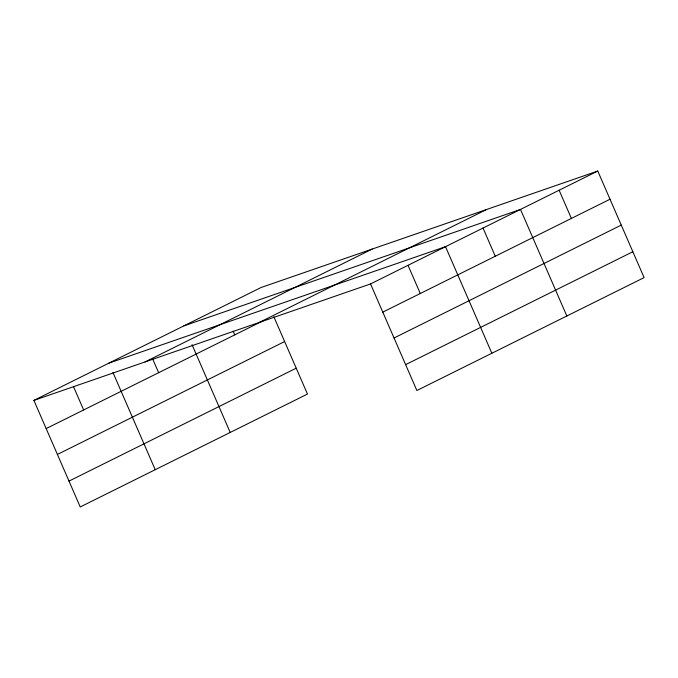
<?xml version="1.0" encoding="UTF-8"?>
<svg xmlns="http://www.w3.org/2000/svg" width="678" height="678" viewBox="0 0 678 678"><rect width="100%" height="100%" fill="white"/><g stroke="black" fill="none" stroke-linecap="round" stroke-linejoin="round"><path stroke-width="1.02" d="M33.9 400.393L261.123 287.489L597.759 171.042L644.1 277.607L416.877 390.511L370.535 283.938L33.9 400.393L80.241 506.958L307.465 394.062L273.802 316.643M144.99 361.959L372.214 249.063M259.445 322.372L486.668 209.468M46.155 428.581L263.962 320.363M370.535 283.938L597.759 171.042M57.401 454.446L284.633 341.551M382.79 312.134L610.022 199.23M68.995 481.1L296.218 368.196M394.037 338L621.268 225.096M405.63 364.645L632.854 251.741M183.874 325.872L520.509 209.426L566.842 315.999M108.887 363.137L445.522 246.682L491.855 353.255M559.13 190.23L571.393 218.426M483.016 228.054L495.271 256.25M408.029 265.31L420.284 293.506M233.122 331.118L234.758 334.873M192.043 344.67L230.206 432.445M152.508 358.603L158.635 372.697M112.972 372.527L155.22 469.701M73.436 386.46L83.648 409.953"/></g></svg>
